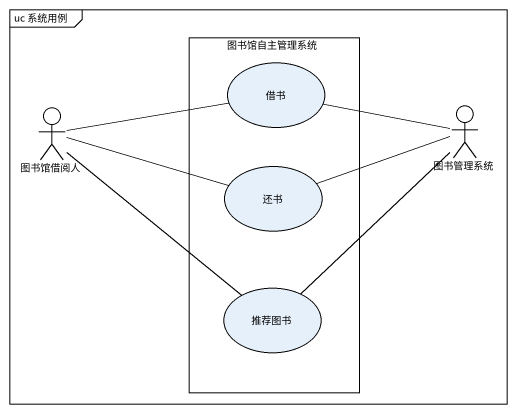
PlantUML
@startuml
mainframe uc 系统用例
rectangle 图书馆自主管理系统 {
  usecase 借书
  usecase 还书
  usecase 推荐图书
}
actor 图书馆借阅人
actor 图书管理系统
借书 -right- 图书管理系统
图书馆借阅人 -right- 借书
图书馆借阅人 -- 推荐图书
图书管理系统 -left- 还书
还书 -left- 图书馆借阅人
推荐图书 -up- 图书管理系统
@enduml
